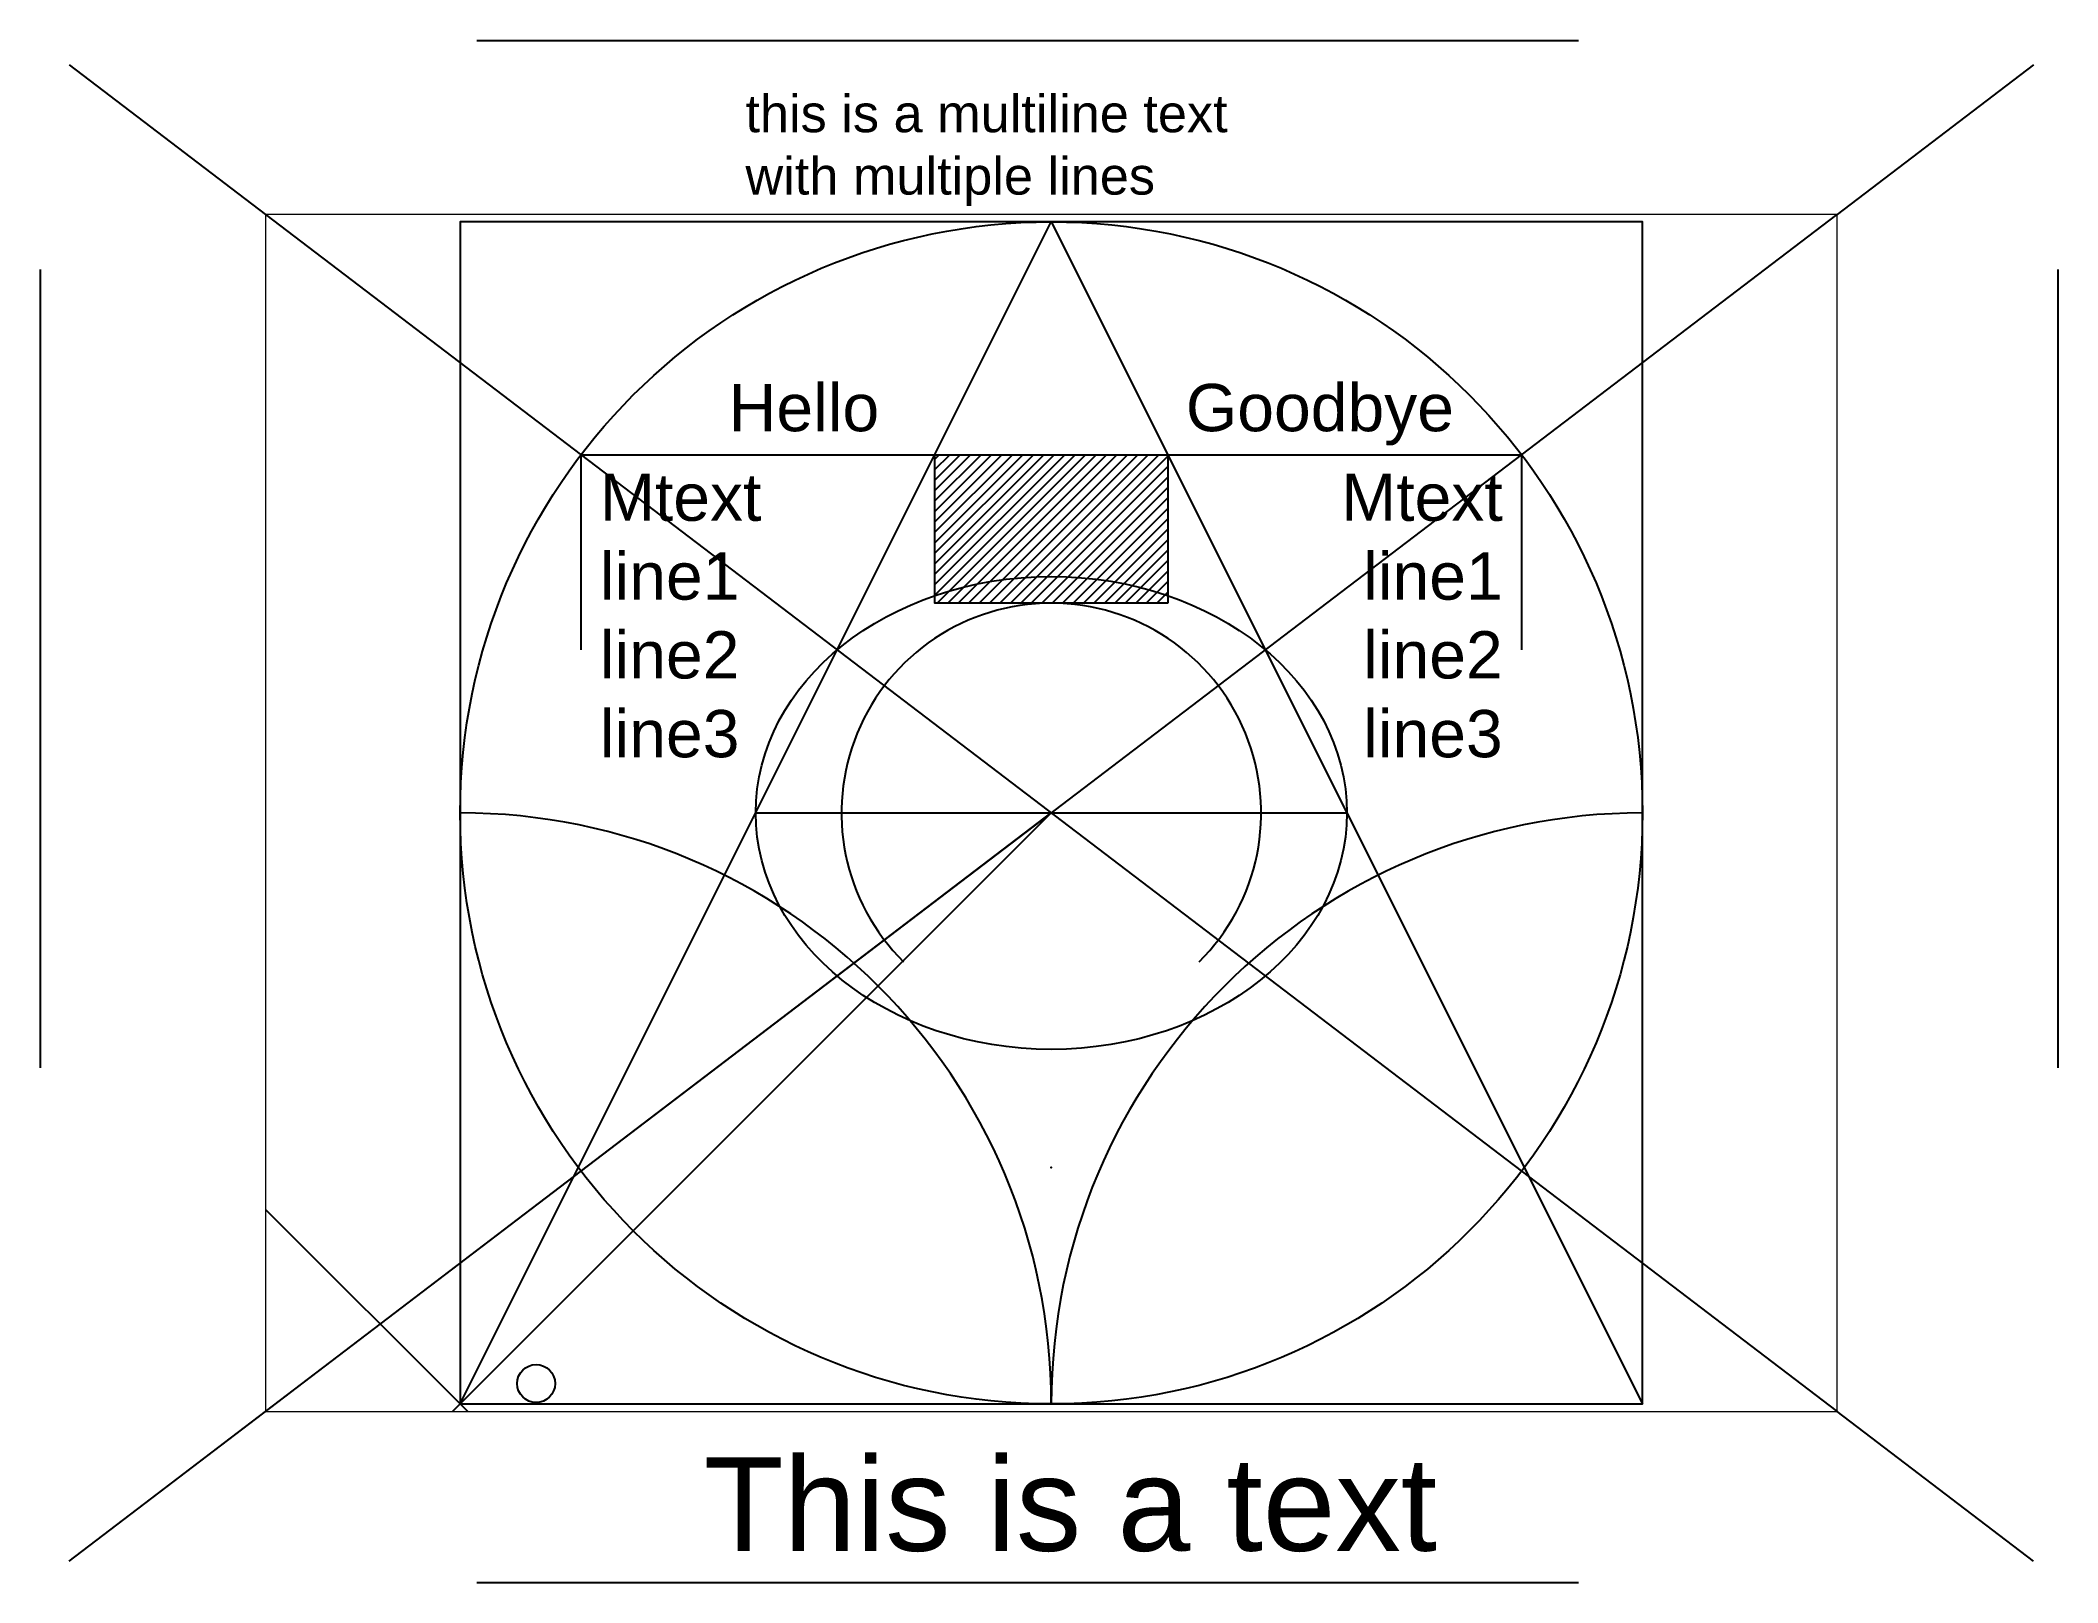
# Paper-space layout 'Layout1' of a CAD drawing. Header units: millimetres, sheet in inches. Extents: x -0.2 to 10.6, y -0.1 to 8.1.
# The model-space entities are those that its viewports show. They can reach past a viewport. Long polylines and large blocks are cut down to what shows.
import ezdxf

# ---------------------------------------------------------------- set-up
doc = ezdxf.new("R2010")
doc.units = ezdxf.units.MM
doc.header["$MEASUREMENT"] = 0
doc.layers.add('out-margin', color=1, linetype='Continuous')
doc.styles.get("Standard").update_dxf_attribs({"font": 'arial.ttf'})

# ---------------------------------------------------------------- blocks, each defined once
blk = doc.blocks.new('my_block')
blk.add_circle((163.2, 43.9), 40.8)

msp = doc.modelspace()

# ---------------------------------------------------------------- hatches: boundary and pattern name
h = msp.add_hatch()
h.set_pattern_fill('ANSI31', color=256, scale=5)
h.paths.add_polyline_path([(59.85, 80.3), (40.15, 80.3), (40.15, 67.75), (59.85, 67.75)])

# ---------------------------------------------------------------- linework, layer by layer
at = {"color": 3}
for p, q in [((-16.46, 100.64), (116.46, -0.64)), ((-16.46, -0.64), (116.46, 100.64))]:
    msp.add_line(p, q, dxfattribs=at)
for p, q in [((0, 0), (50, 100)), ((50, 100), (100, 0)), ((25, 50), (75, 50))]:
    msp.add_line(p, q)
at = {"color": 1}
for p, q in [((-50, 50), (50, -50)), ((-50, -50), (50, 50))]:
    msp.add_line(p, q, dxfattribs=at)
for points in [[(0, 0), (100, 0), (100, 100), (0, 100)], [(59.85, 67.75), (40.15, 67.75), (40.15, 80.3), (59.85, 80.3)]]:
    msp.add_lwpolyline(points, close=True)
msp.add_lwpolyline([(10.23, 63.79), (10.23, 80.3), (89.77, 80.3), (89.77, 63.79)])
msp.add_circle((50, 50), 50)
for centre, radius, start, end in [((50, 50), 17.75, 314.756, 225.244), ((0, 0), 50, 0, 90), ((100, 0), 50, 90, 180)]:
    msp.add_arc(centre, radius, start, end)
msp.add_ellipse((50, 50), major_axis=(-25, 0), ratio=0.8)
msp.add_point((50, 20))

# ---------------------------------------------------------------- block references
at = {"xscale": 0.03937007874015748, "yscale": 0.03937007874015748, "zscale": 0.03937007874015748}
msp.add_blockref('my_block', (0, 0), dxfattribs=at)

# ---------------------------------------------------------------- texts
for s, p in [('Hello', (22.71, 82.29)), ('Goodbye', (61.38, 82.29))]:
    msp.add_text(s, height=4).set_placement(p)
at = {"char_height": 4}
for insert, attachment_point in [((11.82, 78.71), 1), ((88.18, 78.71), 3)]:
    msp.add_mtext_dynamic_manual_height_columns('Mtext^Jline1\\Pline2\\Pline3', width=36.0629, gutter_width=44.65, heights=[0], dxfattribs=dict(at, insert=insert, attachment_point=attachment_point))

psp = doc.layouts.get("Layout1")

# ---------------------------------------------------------------- linework, layer by layer
for p, q in [((0, 8), (1.05, 7.2)), ((10.5, 8), (9.45, 7.2)), ((0, 0), (5.25, 4)), ((0, 0), (1.05, 0.8)), ((10.5, 0), (9.45, 0.8))]:
    psp.add_line(p, q)
at = {"layer": 'out-margin'}
for p, q in [((2.18, 8.13), (8.068, 8.13)), ((-0.154, 6.906), (-0.154, 2.638)), ((10.629, 6.906), (10.629, 2.638)), ((2.18, -0.115), (8.068, -0.115))]:
    psp.add_line(p, q, dxfattribs=at)

# ---------------------------------------------------------------- texts
psp.add_text('This is a text', height=0.5).set_placement((3.392, 0.055))
at = {"insert": (3.615, 7.839), "char_height": 0.2, "attachment_point": 1}
psp.add_mtext_dynamic_manual_height_columns('this is a multiline text with multiple lines', width=2.74933, gutter_width=3.181, heights=[0], dxfattribs=at)

# ---------------------------------------------------------------- viewports
at = {"layer": '0'}
psp.add_viewport(center=(5.25, 4), size=(8.4, 6.4), view_center_point=(50, 50), view_height=101.27287, dxfattribs=at)

doc.saveas('drawing.dxf')
